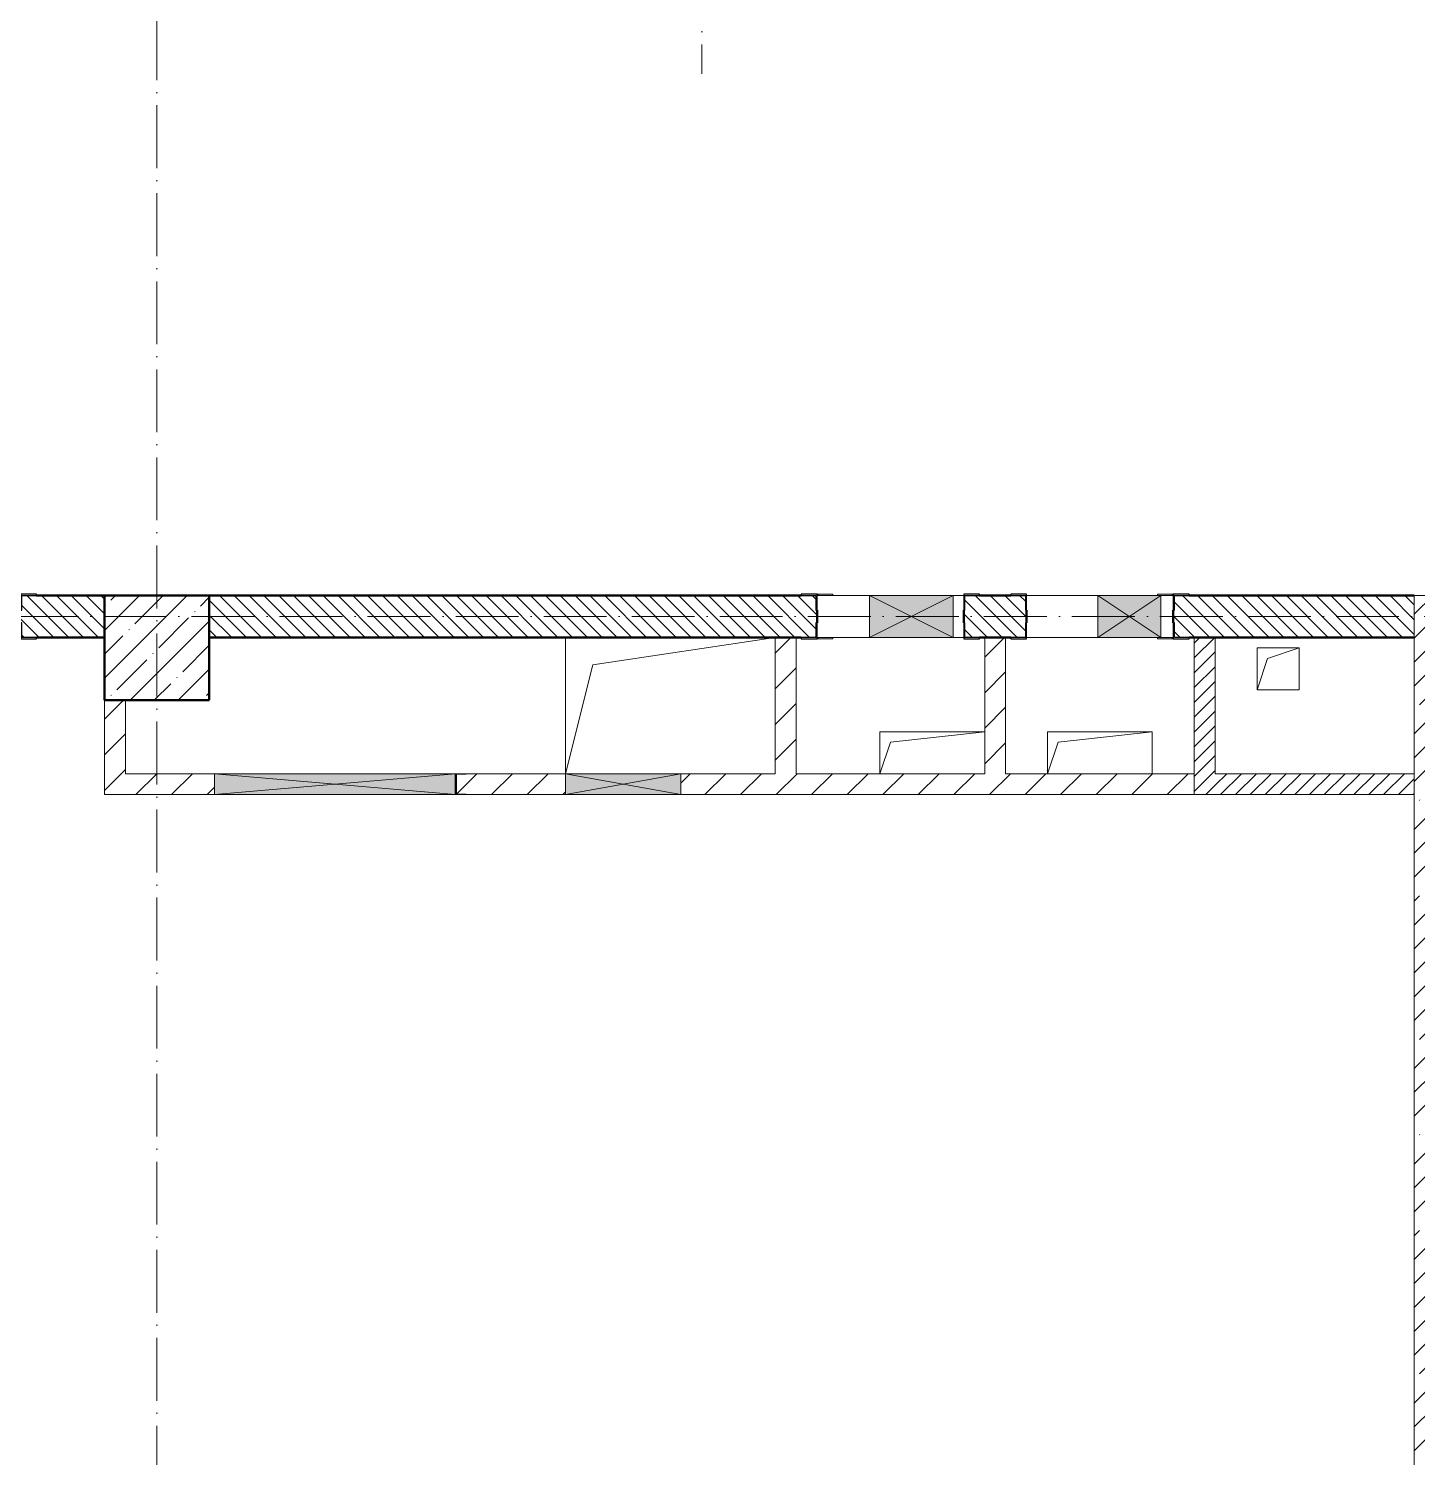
# Model space of a CAD drawing. Header units: millimetres. Extents: x -12989 to 629078, y -109036 to 555275.
# Drawn here: x 591105 to 597733, y 92753 to 99571 of the extents above; entities that cross this region are included whole.
import ezdxf

# ---------------------------------------------------------------- set-up
doc = ezdxf.new("R2010")
doc.units = ezdxf.units.MM
doc.linetypes.add('50_200_ШТРИХ_1Т_ш5_п1_п1_', pattern=[700, 500, -100, 0, -100])
for name, color, linetype, lineweight in [('A-DETL-GENF-OTLN', 7, 'Continuous', 9), ('A-FLOR-____-OTLN', 7, 'Continuous', 9), ('A-GENM-____-MCUT', 7, 'Continuous', 25), ('A-GENM-____-OTLN', 7, 'Continuous', 9), ('A-GENM-____-OTLN-1', 7, 'Continuous', 25), ('A-GLAZ-____-OTLN', 7, 'Continuous', 9), ('A-WALL-____-MCUT-1', 7, 'Continuous', 9), ('A-WALL-____-MCUT-2', 7, 'Continuous', 50), ('A-WALL-____-PATT-1', 7, 'Continuous', 9), ('A-WALL-FNSH-MCUT-1', 7, 'Continuous', 9), ('I-WALL-____-OTLN', 7, 'Continuous', 9), ('S-COLS-____-MCUT', 7, 'Continuous', 50), ('S-COLS-____-OTLN', 7, 'Continuous', 9), ('S-GRID-____-OTLN-1', 7, '50_200_ШТРИХ_1Т_ш5_п1_п1_', 9)]:
    doc.layers.add(name, color=color, linetype=linetype, lineweight=lineweight)
pattern_1 = [(135, (516567.8, 90784.41), (-35.35534, -35.35534), [])]
pattern_2 = [(45, (516567.8, 90784.41), (-84.85281, 84.85281), [])]
pattern_3 = [(45, (516567.8, 90784.41), (-35.35534, 35.35534), [])]

# ---------------------------------------------------------------- blocks, each defined once
blk = doc.blocks.new('BSC_Колонна _Прямоугольная - 500х500-V58-АР1_План отверстий 2 этажа в осях 1-64_А-ГГ')
at = {"layer": 'S-COLS-____-OTLN'}
h = blk.add_hatch(dxfattribs=at)
h.set_pattern_fill('FP_87', color=256, style=0, pattern_type=2)
h.set_pattern_definition([(45, (-75150, -5831.04), (-114.04925, 114.04925), []), (45, (-75035.95, -5831.04), (-114.04925, 114.04925), [201.613, -40.323, 3.353, -36.97])])
h.paths.add_polyline_path([(-250, -250), (250, -250), (250, 250), (-250, 250)], flags=0)
at = {"layer": 'S-COLS-____-MCUT'}
for p, q in [((250, 250), (-250, 250)), ((-250, 250), (-250, -250)), ((250, -250), (250, 250)), ((-250, -250), (250, -250))]:
    blk.add_line(p, q, dxfattribs=at)
blk = doc.blocks.new('154_Стойка_СКБ_Уголок - СМ-2180_200-28268025-АР1_План отверстий 2 этажа в осях 1-64_А-ГГ')
at = {"layer": 'A-GENM-____-MCUT'}
for p, q in [((125, 156), (125, 81)), ((200, 156), (125, 156)), ((131, 81), (131, 150)), ((131, 150), (200, 150)), ((200, 150), (200, 156)), ((125, 81), (131, 81)), ((131, 19), (125, 19)), ((125, 19), (125, -56)), ((131, -50), (131, 19)), ((125, -56), (200, -56)), ((200, -50), (131, -50)), ((200, -56), (200, -50))]:
    blk.add_line(p, q, dxfattribs=at)
blk = doc.blocks.new('Фахверк_СКБ_Уголок - 200_3960_зеркало-28268689-АР1_План отверстий 2 этажа в осях 1-64_А-ГГ')
at = {"layer": 'A-GENM-____-MCUT'}
for p, q in [((200, 156), (125, 156)), ((125, 156), (125, 81)), ((131, 81), (131, 150)), ((131, 150), (200, 150)), ((200, 150), (200, 156)), ((125, 81), (131, 81)), ((131, 19), (125, 19)), ((125, 19), (125, -56)), ((131, -50), (131, 19)), ((125, -56), (200, -56)), ((200, -50), (131, -50)), ((200, -56), (200, -50))]:
    blk.add_line(p, q, dxfattribs=at)
blk = doc.blocks.new('Фахверк_СКБ_Уголок - 200_3960-28268576-АР1_План отверстий 2 этажа в осях 1-64_А-ГГ')
at = {"layer": 'A-GENM-____-MCUT'}
for p, q in [((200, 156), (125, 156)), ((125, 156), (125, 81)), ((131, 81), (131, 150)), ((131, 150), (200, 150)), ((200, 150), (200, 156)), ((125, 81), (131, 81)), ((131, 19), (125, 19)), ((125, 19), (125, -56)), ((131, -50), (131, 19)), ((125, -56), (200, -56)), ((200, -50), (131, -50)), ((200, -56), (200, -50))]:
    blk.add_line(p, q, dxfattribs=at)
blk = doc.blocks.new('Стойка_Влож_Уголок_Опорный - Уголок-28213941-АР1_План отверстий 2 этажа в осях 1-64_А-ГГ')
at = {"layer": 'A-GENM-____-OTLN'}
for p, q in [((-212, -6), (-212, 0)), ((0, 0), (0, -6)), ((-212, -75), (-212, -6)), ((-212, -6), (-206, -6)), ((-6, -6), (0, -6)), ((0, -6), (0, -75)), ((-212, -75), (-206, -75)), ((-6, -75), (0, -75))]:
    blk.add_line(p, q, dxfattribs=at)
blk = doc.blocks.new('154_Фахверк_СКБ_Швеллер - Тип_100_3960-28494444-АР1_План отверстий 2 этажа в осях 1-64_А-ГГ')
at = {"layer": 'A-GENM-____-MCUT'}
for p, q in [((125, 50), (175, 50)), ((125, -50), (125, 50)), ((128, 47), (128, -47)), ((175, 47), (128, 47)), ((175, 50), (175, 47)), ((175, -50), (125, -50)), ((128, -47), (175, -47)), ((175, -47), (175, -50))]:
    blk.add_line(p, q, dxfattribs=at)
blk = doc.blocks.new('AR_Отверстие прямоугольное _в плите_ - AR_Отверстие прямоугольное _в плите_-30229432-АР1_План отверстий 2 этажа в осях 1-64_А-ГГ')
at = {"layer": 'A-GENM-____-OTLN'}
for p, q in [((250, 100), (-250, 100)), ((-250, 100), (-250, -100)), ((-200, 50), (250, 100)), ((-250, -100), (-200, 50))]:
    blk.add_line(p, q, dxfattribs=at)
blk = doc.blocks.new('AR_Отверстие прямоугольное _в плите_ - AR_Отверстие прямоугольное _в плите_-V147-АР1_План отверстий 2 этажа в осях 1-64_А-ГГ')
at = {"layer": 'A-GENM-____-OTLN'}
for p, q in [((250, 100), (-250, 100)), ((-250, 100), (-250, -100)), ((-200, 50), (250, 100)), ((250, -100), (250, 100)), ((-250, -100), (-200, 50))]:
    blk.add_line(p, q, dxfattribs=at)
blk = doc.blocks.new('AR_Отверстие прямоугольное _в плите_ - AR_Отверстие прямоугольное _в плите_-V150-АР1_План отверстий 2 этажа в осях 1-64_А-ГГ')
at = {"layer": 'A-GENM-____-OTLN'}
for p, q in [((100, 100), (-100, 100)), ((-100, 100), (-100, -100)), ((-50, 50), (100, 100)), ((100, -100), (100, 100)), ((-100, -100), (-50, 50)), ((-100, -100), (100, -100))]:
    blk.add_line(p, q, dxfattribs=at)
blk = doc.blocks.new('AR_Отверстие прямоугольное _в плите_ - AR_Отверстие прямоугольное _в плите_-30552580-АР1_План отверстий 2 этажа в осях 1-64_А-ГГ')
at = {"layer": 'A-GENM-____-OTLN'}
for p, q in [((-500, 325), (-500, -325)), ((-370, 195), (500, 325)), ((-500, -325), (-370, 195))]:
    blk.add_line(p, q, dxfattribs=at)
blk = doc.blocks.new('AR_Отверстие прямоугольное _в стене_ - AR_Отверстие прямоугольное _в стене__ЭОМ-36405854-АР1_План отверстий 2 этажа в осях 1-64_А-ГГ')
at = {"layer": 'A-GLAZ-____-OTLN'}
blk.add_hatch(color=256, dxfattribs=at).paths.add_polyline_path([(200, 100), (-200, 100), (-200, -100), (200, -100), (200, 85.2)], flags=0)
at = {"layer": 'A-DETL-GENF-OTLN'}
for p, q in [((-200, -100), (-200, 100)), ((-200, 100), (200, 100)), ((200, 100), (-200, -100)), ((-200, 100), (200, -100)), ((200, 100), (-200, 100)), ((-200, 100), (-200, -100)), ((200, 100), (200, -100)), ((200, -100), (200, 100)), ((200, -100), (-200, -100)), ((-200, -100), (200, -100))]:
    blk.add_line(p, q, dxfattribs=at)
blk = doc.blocks.new('AR_Отверстие прямоугольное _в стене__БезПР - AR_Отверстие прямоугольное _в стене__БезПР-36392850-АР1_План отверстий 2 этажа в осях 1-64_А-ГГ')
at = {"layer": 'A-GLAZ-____-OTLN'}
blk.add_hatch(color=256, dxfattribs=at).paths.add_polyline_path([(150, 100), (-150, 100), (-150, -100), (150, -100), (150, 85.2)], flags=0)
at = {"layer": 'A-DETL-GENF-OTLN'}
for p, q in [((-150, -100), (-150, 100)), ((-150, 100), (150, 100)), ((150, 100), (-150, -100)), ((-150, 100), (150, -100)), ((150, 100), (-150, 100)), ((-150, 100), (-150, -100)), ((150, 100), (150, -100)), ((150, -100), (150, 100)), ((150, -100), (-150, -100)), ((-150, -100), (150, -100))]:
    blk.add_line(p, q, dxfattribs=at)
blk = doc.blocks.new('AR_Отверстие прямоугольное _в стене_ - AR_Отверстие прямоугольное _в стене__ОВ-36863857-АР1_План отверстий 2 этажа в осях 1-64_А-ГГ')
at = {"layer": 'A-GLAZ-____-OTLN'}
blk.add_hatch(color=256, dxfattribs=at).paths.add_polyline_path([(275, 50), (-275, 50), (-275, -50), (275, -50)], flags=0)
at = {"layer": 'A-DETL-GENF-OTLN'}
for p, q in [((-275, -50), (-275, 50)), ((-275, 50), (275, 50)), ((275, 50), (-275, -50)), ((-275, 50), (275, -50)), ((275, 50), (-275, 50)), ((-275, 50), (-275, -50)), ((275, 50), (275, -50)), ((275, -50), (275, 50)), ((275, -50), (-275, -50)), ((-275, -50), (275, -50))]:
    blk.add_line(p, q, dxfattribs=at)
blk = doc.blocks.new('AR_Отверстие прямоугольное _в стене_ - AR_Отверстие прямоугольное _в стене__ОВ-36863931-АР1_План отверстий 2 этажа в осях 1-64_А-ГГ')
at = {"layer": 'A-GLAZ-____-OTLN'}
blk.add_hatch(color=256, dxfattribs=at).paths.add_polyline_path([(575, 50), (-575, 50), (-575, -50), (575, -50), (575, 47)], flags=0)
at = {"layer": 'A-DETL-GENF-OTLN'}
for p, q in [((-575, 50), (575, 50)), ((575, 50), (-575, -50)), ((-575, 50), (575, -50)), ((575, 50), (-575, 50)), ((575, 50), (575, -50)), ((575, -50), (575, 50)), ((575, -50), (-575, -50)), ((-575, -50), (575, -50))]:
    blk.add_line(p, q, dxfattribs=at)
blk = doc.blocks.new('3эт')
at = {"layer": 'S-GRID-____-OTLN-1', "color": 251, "ltscale": 0.6, "true_color": 0x636466}
for p, q in [((361520.7, -36982.5), (361520.7, -78293.6)), ((358920.7, -91346.1), (358920.7, -76712.9)), ((374089.5, -80882.4), (279101.9, -80882.4))]:
    blk.add_line(p, q, dxfattribs=at)

msp = doc.modelspace()

# ---------------------------------------------------------------- hatches: boundary and pattern name
at = {"layer": 'A-WALL-____-PATT-1'}
h = msp.add_hatch(dxfattribs=at)
h.set_pattern_fill('FP_6', color=256, style=0, pattern_type=2)
h.set_pattern_definition(pattern_1)
h.paths.add_polyline_path([(591273.7976, 96665.4504), (591467.7976, 96665.4504), (591467.7976, 96865.4504), (591073.7976, 96865.4504), (591073.7976, 96796.4504), (591067.7976, 96796.4504), (591067.7976, 96734.4504), (591073.7976, 96734.4504), (591073.7976, 96665.4504), (591142.7976, 96665.4504)], flags=0)
h.paths.add_polyline_path([(588967.7976, 96665.4504), (589361.7976, 96665.4504), (589361.7976, 96734.4504), (589367.7976, 96734.4504), (589367.7976, 96796.4504), (589361.7976, 96796.4504), (589361.7976, 96865.4504), (588967.7976, 96865.4504), (588967.7976, 96705.4504)], flags=0)
h = msp.add_hatch(dxfattribs=at)
h.set_pattern_fill('FP_6', color=256, style=0, pattern_type=2)
h.set_pattern_definition(pattern_1)
h.paths.add_polyline_path([(596573.7976, 96665.4504), (597717.7976, 96665.4504), (597717.7976, 96865.4504), (596573.7976, 96865.4504), (596573.7976, 96796.4504), (596567.7976, 96796.4504), (596567.7976, 96734.4504), (596573.7976, 96734.4504), (596573.7976, 96666.4939)], flags=0)
h.paths.add_polyline_path([(595642.7976, 96665.4504), (595861.7976, 96665.4504), (595861.7976, 96734.4504), (595867.7976, 96734.4504), (595867.7976, 96796.4504), (595861.7976, 96796.4504), (595861.7976, 96865.4504), (595573.7976, 96865.4504), (595573.7976, 96796.4504), (595567.7976, 96796.4504), (595567.7976, 96734.4504), (595573.7976, 96734.4504), (595573.7976, 96665.4504)], flags=0)
h.paths.add_polyline_path([(594322.5367, 96665.4504), (594861.7976, 96665.4504), (594861.7976, 96734.4504), (594867.7976, 96734.4504), (594867.7976, 96796.4504), (594861.7976, 96796.4504), (594861.7976, 96865.4504), (591967.7976, 96865.4504), (591967.7976, 96665.4504)], flags=0)
h = msp.add_hatch(dxfattribs=at)
h.set_pattern_fill('FP_25', color=256, style=0, pattern_type=2)
h.set_pattern_definition([(45, (516567.8, 90784.41), (-114.04925, 114.04925), []), (45, (516681.85, 90784.41), (-114.04925, 114.04925), [201.612, -40.322, 3.353, -36.97])])
h.paths.add_polyline_path([(597717.7976, 89365.4504), (597967.7976, 89365.4504), (597967.7976, 96865.4504), (597717.7976, 96865.4504), (597717.7976, 91520.317)], flags=0)
h = msp.add_hatch(dxfattribs=at)
h.set_pattern_fill('FP_4', color=256, style=0, pattern_type=2)
h.set_pattern_definition(pattern_2)
h.paths.add_polyline_path([(594767.7976, 96015.4504), (594767.7976, 96665.4504), (594667.7976, 96665.4504), (594667.7976, 96015.4504)], flags=0)
h = msp.add_hatch(dxfattribs=at)
h.set_pattern_fill('FP_4', color=256, style=0, pattern_type=2)
h.set_pattern_definition(pattern_2)
h.paths.add_polyline_path([(595767.7976, 96015.4504), (595767.7976, 96665.4504), (595667.7976, 96665.4504), (595667.7976, 96015.4504)], flags=0)
h = msp.add_hatch(dxfattribs=at)
h.set_pattern_fill('FP_5', color=256, style=0, pattern_type=2)
h.set_pattern_definition(pattern_3)
h.paths.add_polyline_path([(596767.7976, 95915.4504), (596767.7976, 96665.4504), (596667.7976, 96665.4504), (596667.7976, 95915.4504)], flags=0)
h = msp.add_hatch(dxfattribs=at)
h.set_pattern_fill('FP_4', color=256, style=0, pattern_type=2)
h.set_pattern_definition(pattern_2)
h.paths.add_polyline_path([(591567.7976, 96015.4504), (591567.7976, 96365.4504), (591467.7976, 96365.4504), (591467.7976, 96015.4504)], flags=0)
h = msp.add_hatch(dxfattribs=at)
h.set_pattern_fill('FP_4', color=256, style=0, pattern_type=2)
h.set_pattern_definition(pattern_2)
h.paths.add_polyline_path([(596667.7976, 95915.4504), (596667.7976, 96015.4504), (594217.7976, 96015.4504), (594217.7976, 95915.4504), (596090.001, 95915.4504)], flags=0)
h.paths.add_polyline_path([(591467.7976, 95915.4504), (591992.7976, 95915.4504), (591992.7976, 96015.4504), (591467.7976, 96015.4504)], flags=0)
h.paths.add_polyline_path([(593667.7976, 95915.4504), (593667.7976, 96015.4504), (593192.7976, 96015.4504), (593192.7976, 96012.4504), (593145.7976, 96012.4504), (593145.7976, 95918.4504), (593192.7976, 95918.4504), (593192.7976, 95915.4504)], flags=0)
h = msp.add_hatch(dxfattribs=at)
h.set_pattern_fill('FP_5', color=256, style=0, pattern_type=2)
h.set_pattern_definition(pattern_3)
h.paths.add_polyline_path([(597717.7976, 95915.4504), (597717.7976, 96015.4504), (596767.7976, 96015.4504), (596767.7976, 95915.4504)], flags=0)

# ---------------------------------------------------------------- linework, layer by layer
at = {"layer": 'A-FLOR-____-OTLN'}
for p, q in [((593667.7976, 96015.4504), (593667.7976, 96665.4504)), ((596967.7976, 96615.4504), (597167.7976, 96615.4504)), ((596967.7976, 96415.4504), (596967.7976, 96615.4504)), ((597167.7976, 96615.4504), (597167.7976, 96415.4504)), ((597167.7976, 96415.4504), (596967.7976, 96415.4504)), ((595167.7976, 96215.4504), (595667.7976, 96215.4504)), ((595167.7976, 96015.4504), (595167.7976, 96215.4504)), ((595967.7976, 96215.4504), (596467.7976, 96215.4504)), ((595967.7976, 96015.4504), (595967.7976, 96215.4504)), ((596467.7976, 96215.4504), (596467.7976, 96015.4504))]:
    msp.add_line(p, q, dxfattribs=at)
at = {"layer": 'A-WALL-____-MCUT-1'}
for p, q in [((597717.7976, 96865.4504), (597717.7976, 89365.4504)), ((598317.7976, 96865.4504), (597717.7976, 96865.4504))]:
    msp.add_line(p, q, dxfattribs=at)
at = {"layer": 'A-WALL-____-MCUT-2'}
for p, q in [((591467.7976, 96865.4504), (591142.7976, 96865.4504)), ((594792.7976, 96865.4504), (591967.7976, 96865.4504)), ((595792.7976, 96865.4504), (595642.7976, 96865.4504)), ((597717.7976, 96865.4504), (596642.7976, 96865.4504)), ((594867.7976, 96734.4504), (594867.7976, 96796.4504)), ((595567.7976, 96796.4504), (595567.7976, 96734.4504)), ((595867.7976, 96734.4504), (595867.7976, 96796.4504)), ((596567.7976, 96796.4504), (596567.7976, 96734.4504)), ((591142.7976, 96665.4504), (591467.7976, 96665.4504)), ((591967.7976, 96665.4504), (594792.7976, 96665.4504)), ((595642.7976, 96665.4504), (595792.7976, 96665.4504)), ((596642.7976, 96665.4504), (597717.7976, 96665.4504))]:
    msp.add_line(p, q, dxfattribs=at)
at = {"layer": 'A-WALL-FNSH-MCUT-1'}
for p, q in [((594667.7976, 96665.4504), (594667.7976, 96015.4504)), ((594767.7976, 96015.4504), (594767.7976, 96665.4504)), ((595667.7976, 96665.4504), (595667.7976, 96015.4504)), ((595767.7976, 96015.4504), (595767.7976, 96665.4504)), ((596667.7976, 96665.4504), (596667.7976, 95915.4504)), ((596767.7976, 96015.4504), (596767.7976, 96665.4504)), ((591467.7976, 96365.4504), (591467.7976, 95915.4504)), ((591567.7976, 96015.4504), (591567.7976, 96365.4504)), ((591992.7976, 96015.4504), (591567.7976, 96015.4504)), ((593667.7976, 96015.4504), (593192.7976, 96015.4504)), ((594667.7976, 96015.4504), (594217.7976, 96015.4504)), ((595667.7976, 96015.4504), (594767.7976, 96015.4504)), ((596667.7976, 96015.4504), (595767.7976, 96015.4504)), ((597717.7976, 96015.4504), (596767.7976, 96015.4504)), ((591467.7976, 95915.4504), (591992.7976, 95915.4504)), ((593192.7976, 95915.4504), (593667.7976, 95915.4504)), ((594217.7976, 95915.4504), (597717.7976, 95915.4504))]:
    msp.add_line(p, q, dxfattribs=at)
at = {"layer": 'I-WALL-____-OTLN'}
for p, q in [((594867.7976, 96865.4504), (595117.7976, 96865.4504)), ((595517.7976, 96865.4504), (595567.7976, 96865.4504)), ((595867.7976, 96865.4504), (596207.7976, 96865.4504)), ((596507.7976, 96865.4504), (596567.7976, 96865.4504)), ((595117.7976, 96665.4504), (594867.7976, 96665.4504)), ((595567.7976, 96665.4504), (595517.7976, 96665.4504)), ((596207.7976, 96665.4504), (595867.7976, 96665.4504)), ((596567.7976, 96665.4504), (596507.7976, 96665.4504))]:
    msp.add_line(p, q, dxfattribs=at)

# ---------------------------------------------------------------- block references
msp.add_blockref('3эт', (232797.0902, 177647.8646))
at = {"layer": 'A-GENM-____-OTLN'}
for p, rotation in [((594867.7976, 96871.4504), 89.99999999999955), ((596567.7976, 96659.4504), 269.9999999999995)]:
    msp.add_blockref('Стойка_Влож_Уголок_Опорный - Уголок-28213941-АР1_План отверстий 2 этажа в осях 1-64_А-ГГ', p, dxfattribs=dict(at, rotation=rotation))
for name, p in [('AR_Отверстие прямоугольное _в плите_ - AR_Отверстие прямоугольное _в плите_-30552580-АР1_План отверстий 2 этажа в осях 1-64_А-ГГ', (594167.7976, 96340.4504)), ('AR_Отверстие прямоугольное _в плите_ - AR_Отверстие прямоугольное _в плите_-V150-АР1_План отверстий 2 этажа в осях 1-64_А-ГГ', (597067.7976, 96515.4504)), ('AR_Отверстие прямоугольное _в плите_ - AR_Отверстие прямоугольное _в плите_-30229432-АР1_План отверстий 2 этажа в осях 1-64_А-ГГ', (595417.7976, 96115.4504)), ('AR_Отверстие прямоугольное _в плите_ - AR_Отверстие прямоугольное _в плите_-V147-АР1_План отверстий 2 этажа в осях 1-64_А-ГГ', (596217.7976, 96115.4504))]:
    msp.add_blockref(name, p, dxfattribs=at)
at = {"layer": 'A-GENM-____-OTLN-1'}
for name, p in [('Фахверк_СКБ_Уголок - 200_3960-28268576-АР1_План отверстий 2 этажа в осях 1-64_А-ГГ', (590942.7976, 96715.4504)), ('Фахверк_СКБ_Уголок - 200_3960_зеркало-28268689-АР1_План отверстий 2 этажа в осях 1-64_А-ГГ', (595442.7976, 96715.4504)), ('154_Стойка_СКБ_Уголок - СМ-2180_200-28268025-АР1_План отверстий 2 этажа в осях 1-64_А-ГГ', (596442.7976, 96715.4504)), ('154_Фахверк_СКБ_Швеллер - Тип_100_3960-28494444-АР1_План отверстий 2 этажа в осях 1-64_А-ГГ', (593017.7976, 95965.4504))]:
    msp.add_blockref(name, p, dxfattribs=at)
at = {"layer": 'A-GENM-____-OTLN-1', "rotation": 180}
for name, p in [('154_Стойка_СКБ_Уголок - СМ-2180_200-28268025-АР1_План отверстий 2 этажа в осях 1-64_А-ГГ', (594992.7976, 96815.4504)), ('Фахверк_СКБ_Уголок - 200_3960-28268576-АР1_План отверстий 2 этажа в осях 1-64_А-ГГ', (595992.7976, 96815.4504))]:
    msp.add_blockref(name, p, dxfattribs=at)
at = {"layer": 'A-GLAZ-____-OTLN', "rotation": 180}
for name, p in [('AR_Отверстие прямоугольное _в стене_ - AR_Отверстие прямоугольное _в стене__ЭОМ-36405854-АР1_План отверстий 2 этажа в осях 1-64_А-ГГ', (595317.7976, 96765.4504)), ('AR_Отверстие прямоугольное _в стене__БезПР - AR_Отверстие прямоугольное _в стене__БезПР-36392850-АР1_План отверстий 2 этажа в осях 1-64_А-ГГ', (596357.7976, 96765.4504)), ('AR_Отверстие прямоугольное _в стене_ - AR_Отверстие прямоугольное _в стене__ОВ-36863931-АР1_План отверстий 2 этажа в осях 1-64_А-ГГ', (592567.7976, 95965.4504)), ('AR_Отверстие прямоугольное _в стене_ - AR_Отверстие прямоугольное _в стене__ОВ-36863857-АР1_План отверстий 2 этажа в осях 1-64_А-ГГ', (593942.7976, 95965.4504))]:
    msp.add_blockref(name, p, dxfattribs=at)
at = {"layer": 'S-COLS-____-OTLN'}
msp.add_blockref('BSC_Колонна _Прямоугольная - 500х500-V58-АР1_План отверстий 2 этажа в осях 1-64_А-ГГ', (591717.7976, 96615.4504), dxfattribs=at)

doc.saveas('drawing.dxf')
